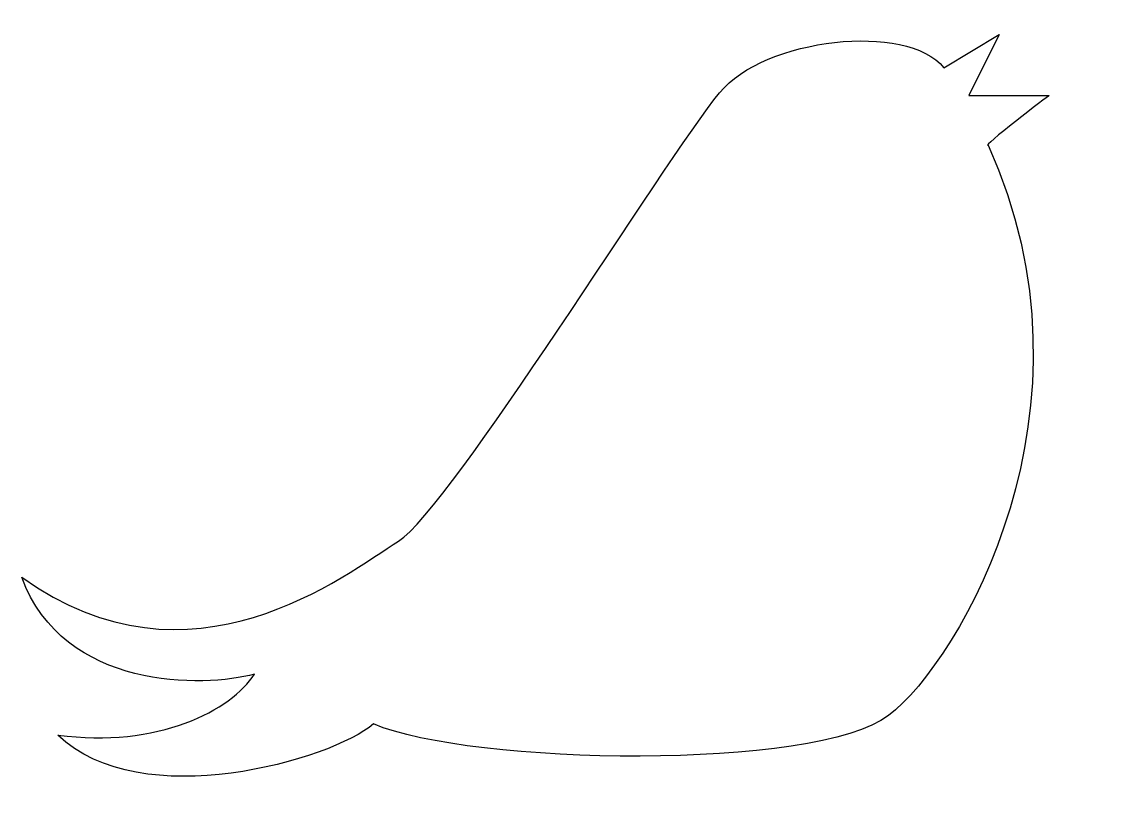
# Model space of a CAD drawing. Header units: centimetres. Extents: x -7.5 to 8.4, y -6 to 5.6.
import ezdxf

# ---------------------------------------------------------------- set-up
doc = ezdxf.new("R2010")
doc.units = ezdxf.units.CM
doc.header["$MEASUREMENT"] = 0
doc.layers.add('Camada 1', color=7, linetype='Continuous')

msp = doc.modelspace()

# ---------------------------------------------------------------- linework, layer by layer
at = {"layer": 'Camada 1'}
msp.add_open_spline([(6.33137, 4.52927), (6.33137, 4.52927), (6.77646, 5.4193), (6.77646, 5.4193), (6.77646, 5.4193), (6.77646, 5.4193), (5.96734, 4.93382), (5.96734, 4.93382), (5.96734, 4.93382), (5.42886, 5.60711), (3.34122, 5.36827), (2.69045, 4.56978), (2.69045, 4.56978), (1.87924, 3.57442), (-1.23372, -1.49878), (-2.00246, -1.98427), (-2.00246, -1.98427), (-2.7712, -2.46976), (-5.03703, -4.29019), (-7.5048, -2.5101), (-7.5048, -2.5101), (-6.8979, -4.16888), (-4.83423, -4.1285), (-4.10617, -3.92615), (-4.10617, -3.92615), (-4.42981, -4.45201), (-5.52222, -5.01854), (-6.97862, -4.81621), (-6.97862, -4.81621), (-5.76508, -5.9895), (-2.97368, -5.18038), (-2.36677, -4.65439), (-2.36677, -4.65439), (-0.95072, -5.26129), (4.10623, -5.34207), (5.15824, -4.53295), (5.15824, -4.53295), (6.21025, -3.72383), (8.35432, -0.04236), (6.61464, 3.80106), (6.61464, 3.80106), (6.4932, 3.76053), (7.50483, 4.52927), (7.50483, 4.52927), (7.50483, 4.52927), (7.50483, 4.52927), (6.33137, 4.52927), (6.33137, 4.52927)], degree=3, knots=[0, 0, 0, 0, 0.07692308, 0.07692308, 0.07692308, 0.07692308, 0.15384615, 0.15384615, 0.15384615, 0.15384615, 0.23076923, 0.23076923, 0.23076923, 0.23076923, 0.30769231, 0.30769231, 0.30769231, 0.30769231, 0.38461538, 0.38461538, 0.38461538, 0.38461538, 0.46153846, 0.46153846, 0.46153846, 0.46153846, 0.53846154, 0.53846154, 0.53846154, 0.53846154, 0.61538462, 0.61538462, 0.61538462, 0.61538462, 0.69230769, 0.69230769, 0.69230769, 0.69230769, 0.76923077, 0.76923077, 0.76923077, 0.76923077, 0.84615385, 0.84615385, 0.84615385, 0.84615385, 1, 1, 1, 1], dxfattribs=at)

doc.saveas('drawing.dxf')
